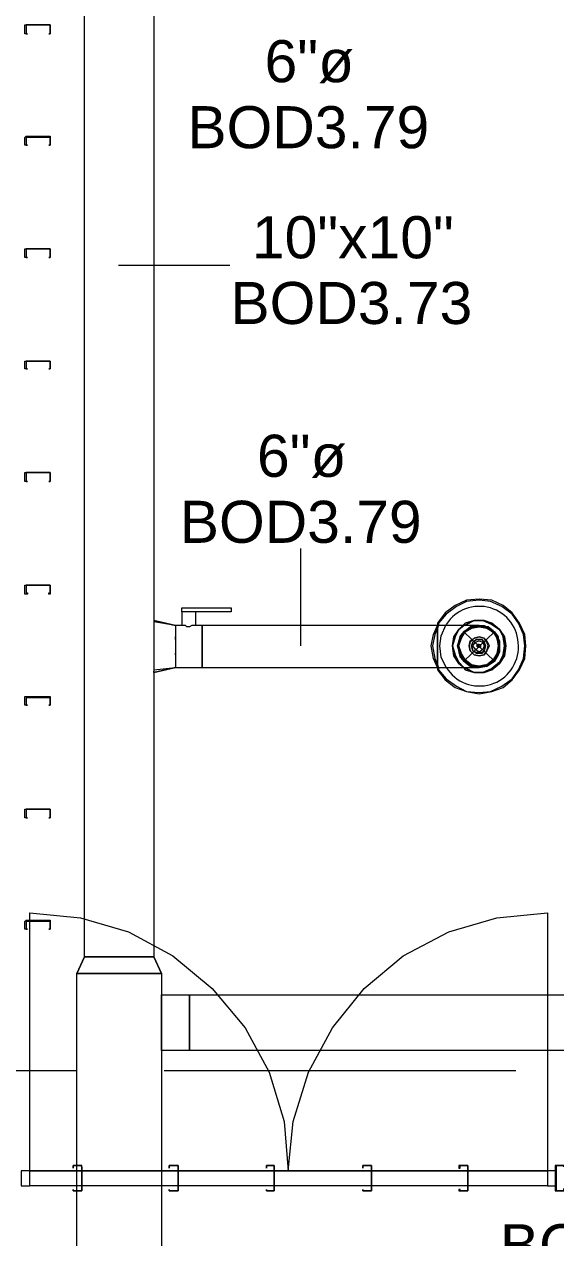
# Model space of a CAD drawing. Header units: metres. Extents: x 39 to 278, y -7 to 151.
# Drawn here: x 95.603 to 97.528, y 24.712 to 29.11 of the extents above; entities that cross this region are included whole.
import ezdxf

# ---------------------------------------------------------------- set-up
doc = ezdxf.new("R2010")
doc.units = ezdxf.units.M
doc.layers.add('HVAC - Ductos', color=5, linetype='Continuous', lineweight=50)
doc.layers.add('PDF_Geometry', color=7, linetype='Continuous', true_color=0xaaaaaa)
doc.layers.add('PDF_Solid Fills', color=7, linetype='Continuous', true_color=0xffffff)
doc.layers.add('PDF_Text', color=7, linetype='Continuous')
doc.styles.add('PDF Helvetica', font='')
doc.styles.get('PDF Helvetica').set_extended_font_data('Helvetica')

msp = doc.modelspace()

# ---------------------------------------------------------------- hatches: boundary and pattern name
at = {"layer": 'PDF_Solid Fills', "lineweight": 0, "transparency": 33554559}
h = msp.add_hatch(color=256, dxfattribs=at)
h.paths.add_polyline_path([(95.6967, 28.6999), (95.6967, 28.7045), (95.6142, 28.7045)])
h.paths.add_polyline_path([(95.6097, 28.6999), (95.6051, 28.6999), (95.6051, 28.6724), (95.6051, 28.6724)])
h = msp.add_hatch(color=256, dxfattribs=at)
h.paths.add_polyline_path([(95.6967, 26.6695), (95.6967, 26.6741), (95.6142, 26.6741)])
h.paths.add_polyline_path([(95.6097, 26.6695), (95.6051, 26.6695), (95.6051, 26.642), (95.6051, 26.642)])
h = msp.add_hatch(color=256, dxfattribs=at)
h.paths.add_polyline_path([(95.6967, 25.8582), (95.6967, 25.8628), (95.6142, 25.8628)])
h.paths.add_polyline_path([(95.6097, 25.8582), (95.6051, 25.8582), (95.6051, 25.8307), (95.6051, 25.8307)])

# ---------------------------------------------------------------- linework, layer by layer
at = {"layer": 'HVAC - Ductos', "lineweight": 0}
for points in [[(95.8204, 25.7299), (95.8204, 30.2583), (96.0726, 30.2583), (96.0726, 25.7299)], [(96.3522, 26.9949), (96.3522, 26.9811), (96.1734, 26.9811), (96.1734, 26.9949)], [(97.1634, 26.8253), (97.1772, 26.7978), (97.1955, 26.7795), (97.1772, 26.7933), (97.1955, 26.7795), (97.1772, 26.7978), (97.1634, 26.8253), (97.1543, 26.8574), (97.1634, 26.8895), (97.1772, 26.917), (97.1955, 26.9307), (97.1772, 26.917), (97.1588, 26.8895), (97.1772, 26.917), (97.1634, 26.8895), (97.1543, 26.8574)], [(97.1955, 26.9353), (97.1772, 26.917)], [(97.1864, 26.8849), (97.2001, 26.9078), (97.223, 26.9215), (97.2505, 26.9261), (97.278, 26.9215), (97.3009, 26.9078), (97.3146, 26.8849), (97.3192, 26.8574), (97.3146, 26.8299), (97.3009, 26.807), (97.278, 26.7887), (97.2505, 26.7841), (97.223, 26.7887), (97.2001, 26.807), (97.1864, 26.8299), (97.1772, 26.8574)], [(97.3468, 26.8574), (97.3422, 26.8207), (97.3238, 26.7933), (97.2964, 26.7703), (97.2688, 26.7611), (97.2322, 26.7611), (97.2001, 26.7703), (97.1955, 26.7795), (97.2046, 26.7749), (97.2322, 26.7611), (97.2642, 26.7611), (97.2964, 26.7749), (97.3238, 26.7978), (97.3376, 26.8253), (97.3422, 26.8574), (97.3376, 26.8895), (97.3238, 26.917), (97.2964, 26.9353), (97.2642, 26.9491), (97.2322, 26.9491), (97.2046, 26.9353), (97.1955, 26.9307), (97.2046, 26.9353), (97.2322, 26.9491), (97.2642, 26.9491), (97.2964, 26.9353), (97.3238, 26.917), (97.3376, 26.8895), (97.3422, 26.8574), (97.3376, 26.8253), (97.3238, 26.7978), (97.2964, 26.7749), (97.2642, 26.7611), (97.2322, 26.7611), (97.2046, 26.7749), (97.1955, 26.7795), (97.2001, 26.7703), (97.2322, 26.7611), (97.2688, 26.7611), (97.2964, 26.7703), (97.3238, 26.7933), (97.3422, 26.8207), (97.3468, 26.8574), (97.3422, 26.8895), (97.3238, 26.917), (97.2964, 26.9399), (97.2688, 26.9491), (97.2322, 26.9491), (97.2001, 26.9399), (97.1955, 26.9353), (97.2001, 26.9399), (97.2322, 26.9491), (97.2688, 26.9491), (97.2964, 26.9399), (97.3238, 26.917), (97.3422, 26.8895)], [(97.2734, 26.9261), (97.2505, 26.9307), (97.2184, 26.9261), (97.223, 26.9261), (97.2505, 26.9307)], [(96.1505, 26.8803), (96.1505, 26.8849), (96.1505, 26.8895), (96.1505, 26.8849)], [(97.1588, 26.8207), (97.1543, 26.8574), (97.1588, 26.8895), (97.1543, 26.8574), (97.1588, 26.8207), (97.1772, 26.7933)], [(97.1955, 26.8024), (97.1864, 26.8207), (97.1772, 26.8391), (97.1772, 26.8574), (97.1772, 26.8757), (97.1726, 26.8574), (97.1772, 26.8345), (97.1818, 26.8161)], [(97.2184, 26.8711), (97.2138, 26.8574), (97.2184, 26.8757), (97.2322, 26.8849), (97.2505, 26.8895), (97.2688, 26.8849), (97.278, 26.8757), (97.2872, 26.8574), (97.278, 26.8391), (97.2688, 26.8253), (97.2505, 26.8207), (97.2322, 26.8253), (97.2184, 26.8391), (97.2138, 26.8574), (97.2184, 26.8391), (97.2322, 26.8253), (97.2505, 26.8207), (97.2688, 26.8253), (97.278, 26.8391), (97.2826, 26.8574), (97.278, 26.8711), (97.2688, 26.8849), (97.2505, 26.8895), (97.2322, 26.8849)], [(97.2276, 26.8711), (97.223, 26.8574), (97.2276, 26.8711), (97.2414, 26.8803), (97.2597, 26.8803), (97.2688, 26.8711), (97.2734, 26.8574), (97.2688, 26.8711), (97.2597, 26.8803), (97.2414, 26.8803)], [(97.2368, 26.8711), (97.2505, 26.8757), (97.2642, 26.8711), (97.2688, 26.8574), (97.2642, 26.8437), (97.2505, 26.8345), (97.2368, 26.8437), (97.2276, 26.8574)], [(97.3238, 26.8574), (97.3192, 26.8253), (97.3055, 26.8024), (97.3192, 26.8253), (97.3192, 26.8299), (97.3238, 26.8574), (97.3192, 26.8803), (97.3238, 26.8574), (97.3192, 26.8849), (97.3055, 26.9078), (97.3146, 26.8941), (97.3238, 26.8757)], [(97.3192, 26.8803), (97.3192, 26.8849), (97.3192, 26.8895), (97.3192, 26.8849)], [(96.1505, 26.8253), (96.1505, 26.8299)], [(97.2688, 26.8391), (97.2734, 26.8574), (97.2688, 26.8391), (97.2597, 26.8299), (97.2414, 26.8299), (97.2276, 26.8391), (97.223, 26.8574), (97.2276, 26.8391), (97.2414, 26.8345), (97.2597, 26.8345)], [(97.2459, 26.8528), (97.2505, 26.8528), (97.2551, 26.8574), (97.2551, 26.8528), (97.2459, 26.8528), (97.2414, 26.8574), (97.2459, 26.862), (97.2551, 26.862), (97.2551, 26.8574), (97.2505, 26.862), (97.2459, 26.862), (97.2459, 26.8574)], [(96.0726, 26.7611), (96.0726, 26.7657)], [(96.1, 25.6703), (96.0726, 25.7299)], [(96.1, 25.6703), (96.1, 17.6219), (95.793, 17.6219), (95.793, 25.6703)], [(96.1, 25.5924), (96.2009, 25.5924), (96.2009, 25.3907), (96.1, 25.3907)], [(101.348, 25.3907), (96.2009, 25.3907), (96.2009, 25.5924), (101.348, 25.5924)]]:
    msp.add_lwpolyline(points, close=True, dxfattribs=at)
for points in [[(95.9442, 28.237), (96.3476, 28.237)], [(96.6043, 26.8574), (96.6043, 27.2103)], [(96.0726, 26.9491), (96.1505, 26.9307), (96.1505, 26.9261), (96.1505, 26.9215), (96.1505, 26.9078), (96.1505, 26.8941), (96.1505, 26.8757), (96.1505, 26.8574), (96.1505, 26.8345), (96.1505, 26.8161), (96.1505, 26.8024), (96.1505, 26.7887), (96.1505, 26.7841), (96.1505, 26.7795), (96.2468, 26.7795), (96.2468, 26.7841), (96.2468, 26.7887), (96.2468, 26.8024), (96.2468, 26.8161), (96.2468, 26.8345), (96.2468, 26.8574), (96.2468, 26.8757), (96.2468, 26.8941), (96.2468, 26.9078), (96.2468, 26.9215), (96.2468, 26.9307), (96.2468, 26.9215), (96.2468, 26.9078), (96.2468, 26.8941), (96.2468, 26.8757), (96.2468, 26.8574), (96.2468, 26.8345), (96.2468, 26.8161), (96.2468, 26.8024), (96.2468, 26.7887), (96.2468, 26.7841), (96.2468, 26.7795), (97.0992, 26.7795), (97.0992, 26.7703), (97.1268, 26.7337), (97.1634, 26.7061), (97.2046, 26.6924), (97.2505, 26.6833), (97.2964, 26.6924), (97.3376, 26.7061), (97.3696, 26.7337), (97.3972, 26.7703), (97.4155, 26.8115), (97.4201, 26.8574), (97.4155, 26.8987), (97.3972, 26.9399), (97.3696, 26.9766), (97.3376, 27.0041), (97.2964, 27.0224), (97.2505, 27.027), (97.2046, 27.0224), (97.1634, 27.0041), (97.1268, 26.9766), (97.0992, 26.9399), (97.0992, 26.9307), (96.2468, 26.9307), (96.2238, 26.9307), (96.2238, 26.9811), (96.2192, 26.9811), (96.2146, 26.9811), (96.2101, 26.9811), (96.2055, 26.9811), (96.1963, 26.9811), (96.1918, 26.9811), (96.1872, 26.9811), (96.178, 26.9811), (96.1734, 26.9811), (96.1734, 26.9307), (96.1505, 26.9307), (96.0726, 26.9445)], [(97.1038, 26.7795), (97.1038, 26.7703), (97.1314, 26.7383), (97.168, 26.7107), (97.2046, 26.6924), (97.2505, 26.6878), (97.2918, 26.6924), (97.333, 26.7107), (97.3696, 26.7383), (97.3926, 26.7703), (97.4109, 26.8115), (97.4155, 26.8574), (97.4109, 26.8987), (97.3926, 26.9399), (97.3696, 26.972), (97.333, 26.9995), (97.2918, 27.0178), (97.2505, 27.0224), (97.2046, 27.0178), (97.168, 26.9995), (97.1314, 26.972), (97.1038, 26.9399), (97.1038, 26.9307)], [(96.1505, 26.9307), (96.0726, 26.9491), (96.0726, 26.9445), (96.0726, 26.9399), (96.0726, 26.9307)], [(96.0726, 26.9491), (96.0726, 26.9491)], [(96.0726, 26.9261), (96.0726, 26.9078), (96.0726, 26.9033), (96.0726, 26.8987), (96.0726, 26.8895), (96.0726, 26.8757), (96.0726, 26.8711), (96.0726, 26.8665), (96.0726, 26.8437), (96.0726, 26.8391), (96.0726, 26.8345), (96.0726, 26.8207), (96.0726, 26.8115), (96.0726, 26.807), (96.0726, 26.8024), (96.0726, 26.7841)], [(96.1505, 26.9307), (96.1505, 26.9307)], [(96.1505, 26.9261), (96.1505, 26.9215)], [(96.2238, 26.9307), (96.2192, 26.9307), (96.2101, 26.9307), (96.2009, 26.9261), (96.1918, 26.9261), (96.1872, 26.9307), (96.178, 26.9307), (96.1734, 26.9307)], [(97.0992, 26.7795), (97.0855, 26.8115), (97.0764, 26.8574), (97.0855, 26.8987), (97.0992, 26.9307)], [(97.1038, 26.9307), (97.0901, 26.8987), (97.0809, 26.8574), (97.0901, 26.8115), (97.1038, 26.7795)], [(97.2505, 26.9307), (97.2414, 26.9307), (97.223, 26.9307), (97.1955, 26.9307), (97.1588, 26.9307), (97.1176, 26.9307), (97.0992, 26.9307), (97.0992, 26.9215), (97.0992, 26.9078), (97.0992, 26.8941), (97.0992, 26.8757), (97.0992, 26.8574), (97.0992, 26.8345), (97.0992, 26.8161), (97.0992, 26.8024), (97.0992, 26.7887), (97.0992, 26.7841), (97.0992, 26.7795), (97.1405, 26.7795), (97.1818, 26.7795), (97.2138, 26.7795), (97.2368, 26.7795), (97.2505, 26.7795)], [(97.0992, 26.7795), (97.0992, 26.7841), (97.0992, 26.7887), (97.0992, 26.8024), (97.0992, 26.8161), (97.0992, 26.8345), (97.0992, 26.8574), (97.0992, 26.8757), (97.0992, 26.8941), (97.0992, 26.9078), (97.0992, 26.9215), (97.0992, 26.9307)], [(97.1314, 26.7795), (97.113, 26.8161), (97.1084, 26.8574), (97.113, 26.8941), (97.1314, 26.9353)], [(97.2414, 26.9307), (97.2322, 26.9307), (97.2138, 26.9215), (97.1955, 26.9078), (97.1818, 26.8941), (97.1772, 26.8757), (97.1864, 26.8941), (97.1955, 26.9078), (97.2138, 26.9215), (97.2322, 26.9261), (97.2505, 26.9307), (97.2688, 26.9261), (97.2872, 26.9215), (97.3009, 26.9078), (97.3146, 26.8941), (97.3192, 26.8757), (97.3238, 26.8574), (97.3192, 26.8391), (97.3146, 26.8207), (97.3009, 26.8024), (97.2872, 26.7933), (97.2688, 26.7841), (97.2505, 26.7841), (97.2322, 26.7841), (97.2138, 26.7933), (97.1955, 26.8024), (97.2184, 26.7841), (97.223, 26.7841), (97.1955, 26.8024), (97.1818, 26.8253), (97.1726, 26.8574), (97.1818, 26.8849), (97.1726, 26.8574), (97.1818, 26.8253), (97.1955, 26.8024), (97.2184, 26.7887)], [(97.3009, 26.9124), (97.2826, 26.9261), (97.278, 26.9261), (97.2505, 26.9307), (97.223, 26.9261), (97.1955, 26.9078), (97.1818, 26.8849), (97.1955, 26.9078), (97.2184, 26.9215)], [(97.1818, 26.8849), (97.1955, 26.9078), (97.2184, 26.9261)], [(97.2184, 26.9261), (97.2184, 26.9261)], [(97.2414, 26.9307), (97.2505, 26.9307), (97.2688, 26.9307), (97.278, 26.9261), (97.2826, 26.9261), (97.2872, 26.9215), (97.3055, 26.9078), (97.3146, 26.8941), (97.3192, 26.8849), (97.3238, 26.8757), (97.3238, 26.8574), (97.3238, 26.8345), (97.3192, 26.8299), (97.3192, 26.8253)], [(97.2459, 26.9307), (97.2505, 26.9307), (97.2688, 26.9307), (97.2872, 26.9215), (97.3055, 26.9078)], [(97.2505, 26.9307), (97.2505, 26.9307)], [(97.2505, 26.9307), (97.2505, 26.9307)], [(97.278, 26.9261), (97.3055, 26.9078), (97.3192, 26.8895)], [(97.278, 26.9261), (97.2826, 26.9261)], [(97.278, 26.9261), (97.278, 26.9261)], [(97.2826, 26.9215), (97.3009, 26.9078), (97.3146, 26.8849)], [(96.1505, 26.9078), (96.1505, 26.9033)], [(97.1772, 26.8803), (97.1818, 26.8849), (97.1818, 26.8895)], [(97.1818, 26.8299), (97.1772, 26.8574), (97.1818, 26.8803)], [(97.3192, 26.8849), (97.3192, 26.8849)], [(96.1505, 26.8574), (96.1505, 26.8528)], [(97.2414, 26.7795), (97.2322, 26.7841), (97.2138, 26.7887), (97.1955, 26.8024), (97.1818, 26.8253), (97.1772, 26.8299)], [(97.3192, 26.8299), (97.3192, 26.8253), (97.3146, 26.8161), (97.3055, 26.8024), (97.2872, 26.7887), (97.2826, 26.7887), (97.278, 26.7841), (97.2688, 26.7841), (97.2505, 26.7795), (97.2414, 26.7795)], [(97.3192, 26.8299), (97.3238, 26.8574), (97.3238, 26.8345), (97.3146, 26.8161), (97.3055, 26.8024), (97.2872, 26.7887), (97.2688, 26.7841), (97.2505, 26.7795), (97.2459, 26.7795)], [(96.1505, 26.8024), (96.1505, 26.8024)], [(96.1505, 26.7841), (96.1505, 26.7841)], [(97.1818, 26.8253), (97.1818, 26.8253)], [(97.2184, 26.7841), (97.2184, 26.7841)], [(97.2734, 26.7841), (97.2505, 26.7795), (97.2184, 26.7841)], [(97.2734, 26.7887), (97.2505, 26.7841), (97.223, 26.7887)], [(97.223, 26.7841), (97.2505, 26.7795), (97.278, 26.7841)], [(97.3146, 26.8253), (97.3009, 26.8024), (97.2826, 26.7887), (97.278, 26.7841), (97.3055, 26.8024)], [(97.2826, 26.7887), (97.278, 26.7841)], [(97.3009, 26.8024), (97.2826, 26.7887)], [(96.0726, 26.7795), (96.0726, 26.7703), (96.1505, 26.7795)], [(96.0726, 26.7611), (96.1505, 26.7795), (96.0726, 26.7611)], [(96.0726, 26.7657), (96.0726, 26.7611), (96.0726, 26.7657)], [(95.8204, 25.7299), (95.793, 25.6703), (95.8204, 25.7299)], [(95.8204, 25.7299), (96.0726, 25.7299)], [(96.1, 25.6703), (95.793, 25.6703)]]:
    msp.add_lwpolyline(points, dxfattribs=at)
msp.add_lwpolyline([(97.1314, 26.7795, 0.771358), (97.3926, 26.8574, 0.753023), (97.1314, 26.9353)], format="xyb", dxfattribs=at)
at = {"layer": 'PDF_Geometry', "lineweight": 0}
for points in [[(95.6051, 29.1079), (95.6097, 29.1079), (95.6967, 29.1079), (95.6967, 29.0757), (95.6922, 29.0757), (95.6967, 29.0757), (95.6967, 29.1079), (95.6097, 29.1079), (95.6097, 29.0757), (95.6142, 29.0757), (95.6051, 29.0757)], [(95.6051, 28.6999), (95.6097, 28.7045), (95.6967, 28.7045), (95.6967, 28.6999), (95.6967, 28.6724), (95.6922, 28.6724), (95.6967, 28.6724), (95.6967, 28.6999), (95.6097, 28.6999), (95.6097, 28.6724), (95.6142, 28.6724), (95.6051, 28.6724)], [(95.6051, 28.2966), (95.6097, 28.2966), (95.6967, 28.2966), (95.6967, 28.2645), (95.6922, 28.2645), (95.6967, 28.2645), (95.6967, 28.2966), (95.6097, 28.2966), (95.6097, 28.2645), (95.6142, 28.2645), (95.6051, 28.2645)], [(95.6051, 27.8887), (95.6097, 27.8887), (95.6967, 27.8887), (95.6967, 27.8611), (95.6922, 27.8611), (95.6967, 27.8611), (95.6967, 27.8887), (95.6097, 27.8887), (95.6097, 27.8611), (95.6142, 27.8611), (95.6051, 27.8611)], [(95.6051, 27.4807), (95.6051, 27.4853), (95.6097, 27.4853), (95.6967, 27.4853), (95.6967, 27.4807), (95.6967, 27.4533), (95.6922, 27.4533), (95.6967, 27.4533), (95.6967, 27.4807), (95.6967, 27.4853), (95.6097, 27.4853), (95.6097, 27.4807), (95.6097, 27.4533), (95.6142, 27.4533), (95.6051, 27.4533)], [(95.6051, 27.0774), (95.6097, 27.0774), (95.6967, 27.0774), (95.6967, 27.0453), (95.6922, 27.0453), (95.6922, 27.0499), (95.6967, 27.0499), (95.6967, 27.0774), (95.6097, 27.0774), (95.6097, 27.0499), (95.6142, 27.0499), (95.6142, 27.0453), (95.6051, 27.0453)], [(95.6051, 26.6695), (95.6051, 26.6741), (95.6097, 26.6741), (95.6967, 26.6741), (95.6967, 26.6695), (95.6967, 26.6419), (95.6922, 26.6419), (95.6967, 26.6419), (95.6967, 26.6695), (95.6097, 26.6695), (95.6097, 26.6419), (95.6142, 26.6419), (95.6051, 26.6419)], [(95.6051, 26.2661), (95.6097, 26.2661), (95.6967, 26.2661), (95.6967, 26.2341), (95.6922, 26.2341), (95.6967, 26.2341), (95.6967, 26.2661), (95.6097, 26.2661), (95.6097, 26.2341), (95.6142, 26.2341), (95.6051, 26.2341)], [(95.6051, 25.8582), (95.6097, 25.8628), (95.6967, 25.8628), (95.6967, 25.8582), (95.6967, 25.8307), (95.6922, 25.8307), (95.6967, 25.8307), (95.6967, 25.8582), (95.6097, 25.8582), (95.6097, 25.8307), (95.6142, 25.8307), (95.6051, 25.8307)], [(97.498, 25.8903), (97.498, 24.9553), (97.2092, 24.9553), (96.8609, 24.9553), (96.508, 24.9553), (96.1597, 24.9553), (95.8113, 24.9553), (95.6234, 24.9553), (95.8113, 24.9553), (96.1597, 24.9553), (96.508, 24.9553), (96.8609, 24.9553), (97.2092, 24.9553), (97.498, 24.9553), (97.498, 24.9003), (97.2092, 24.9003), (96.8609, 24.9003), (96.508, 24.9003), (96.1597, 24.9003), (95.8113, 24.9003), (95.6234, 24.9003), (95.6234, 24.9553), (95.6234, 25.8582), (95.6234, 25.8903), (95.8068, 25.872), (95.9809, 25.8215), (96.1413, 25.7345), (96.2834, 25.6153), (96.4026, 25.4732), (96.4896, 25.3128), (96.5446, 25.1341), (96.5584, 24.9553), (96.5768, 25.1341), (96.6318, 25.3128), (96.7188, 25.4732), (96.8334, 25.6153), (96.9755, 25.7345), (97.1405, 25.8215), (97.3146, 25.872)], [(95.5913, 24.9003), (95.6234, 24.9003), (95.6234, 24.9553), (95.5913, 24.9553)], [(95.7793, 24.882), (95.8068, 24.882), (95.8113, 24.882), (95.8113, 24.9691), (95.8113, 24.9736), (95.8068, 24.9736), (95.7793, 24.9736), (95.7793, 24.9645), (95.7793, 24.9736), (95.8068, 24.9736), (95.8113, 24.9691), (95.8113, 24.882), (95.8068, 24.882), (95.7793, 24.882), (95.7793, 24.8865)], [(96.1276, 24.882), (96.1597, 24.882), (96.1597, 24.9691), (96.1597, 24.9736), (96.1276, 24.9736), (96.1276, 24.9645), (96.1276, 24.9736), (96.1597, 24.9736), (96.1597, 24.9691), (96.1597, 24.882), (96.1276, 24.882), (96.1276, 24.8865)], [(96.4805, 24.882), (96.508, 24.882), (96.508, 24.9691), (96.508, 24.9736), (96.4805, 24.9736), (96.4805, 24.9645), (96.4805, 24.9736), (96.508, 24.9736), (96.508, 24.9691), (96.508, 24.882), (96.4805, 24.882), (96.4805, 24.8865)], [(96.8288, 24.882), (96.8564, 24.882), (96.8609, 24.882), (96.8609, 24.9691), (96.8609, 24.9736), (96.8564, 24.9736), (96.8288, 24.9736), (96.8288, 24.9645), (96.8288, 24.9736), (96.8564, 24.9736), (96.8609, 24.9736), (96.8609, 24.9691), (96.8609, 24.882), (96.8564, 24.882), (96.8288, 24.882), (96.8288, 24.8865)], [(97.1772, 24.882), (97.2092, 24.882), (97.2092, 24.9691), (97.2092, 24.9736), (97.1772, 24.9736), (97.1772, 24.9645), (97.1818, 24.9645), (97.1818, 24.9736), (97.2092, 24.9736), (97.2092, 24.9691), (97.2092, 24.882), (97.1818, 24.882), (97.1818, 24.8865), (97.1772, 24.8865)], [(97.5576, 24.9736), (97.5301, 24.9736), (97.5255, 24.9736), (97.5255, 24.9691), (97.5255, 24.882), (97.5301, 24.882), (97.5576, 24.882), (97.5576, 24.8911), (97.5576, 24.882), (97.5301, 24.882), (97.5301, 24.9691), (97.5301, 24.9736), (97.5576, 24.9736), (97.5576, 24.9691)]]:
    msp.add_lwpolyline(points, close=True, dxfattribs=at)
for points in [[(95.6097, 29.1079), (95.6097, 29.1079)], [(95.6142, 29.0757), (95.6142, 29.0757)], [(95.6922, 29.0757), (95.6922, 29.0757)], [(95.6967, 29.1079), (95.6967, 29.1079)], [(95.6967, 29.1079), (95.6967, 29.1079)], [(95.6097, 28.6999), (95.6097, 28.6999)], [(95.6967, 28.6999), (95.6967, 28.6999)], [(95.6142, 28.6724), (95.6142, 28.6724)], [(95.6922, 28.6724), (95.6922, 28.6724)], [(95.6097, 28.2966), (95.6097, 28.2966)], [(95.6967, 28.2966), (95.6967, 28.2966)], [(95.6967, 28.2966), (95.6967, 28.2966)], [(95.6142, 28.2645), (95.6142, 28.2645)], [(95.6922, 28.2645), (95.6922, 28.2645)], [(95.6097, 27.8887), (95.6097, 27.8887)], [(95.6967, 27.8887), (95.6967, 27.8887)], [(95.6967, 27.8887), (95.6967, 27.8887)], [(95.6142, 27.8611), (95.6142, 27.8611)], [(95.6922, 27.8611), (95.6922, 27.8611)], [(95.6142, 27.4533), (95.6142, 27.4533)], [(95.6922, 27.4533), (95.6922, 27.4533)], [(95.6097, 27.0774), (95.6097, 27.0774)], [(95.6967, 27.0774), (95.6967, 27.0774)], [(95.6967, 27.0774), (95.6967, 27.0774)], [(95.6097, 26.6695), (95.6097, 26.6695)], [(95.6967, 26.6695), (95.6967, 26.6695)], [(95.6142, 26.6419), (95.6142, 26.6419)], [(95.6922, 26.6419), (95.6922, 26.6419)], [(95.6097, 26.2661), (95.6097, 26.2661)], [(95.6967, 26.2661), (95.6967, 26.2661)], [(95.6967, 26.2661), (95.6967, 26.2661)], [(95.6142, 26.2341), (95.6142, 26.2341)], [(95.6922, 26.2341), (95.6922, 26.2341)], [(95.6097, 25.8582), (95.6097, 25.8582)], [(95.6142, 25.8307), (95.6142, 25.8307)], [(95.6922, 25.8307), (95.6922, 25.8307)], [(95.6967, 25.8582), (95.6967, 25.8582)], [(95.793, 25.3174), (95.4767, 25.3174)], [(97.3834, 25.3174), (96.1092, 25.3174)], [(97.5255, 24.9553), (97.498, 24.9553), (97.498, 24.9003), (97.5255, 24.9003)], [(97.498, 24.9003), (97.2092, 24.9003), (96.8609, 24.9003), (96.508, 24.9003), (96.1597, 24.9003), (95.8113, 24.9003), (95.6234, 24.9003)]]:
    msp.add_lwpolyline(points, dxfattribs=at)
at = {"layer": 'PDF_Geometry', "color": 254, "lineweight": 0, "true_color": 0xd2d2d2}
for points in [[(95.6051, 28.292), (95.6051, 28.292)], [(95.6097, 28.2966), (95.6097, 28.2966)], [(95.6967, 27.8841), (95.6967, 27.8841)], [(95.6784, 27.4853), (95.683, 27.4853)], [(95.6876, 25.8582), (95.6876, 25.8628)], [(95.8068, 24.9736), (95.8068, 24.9736)], [(96.1597, 24.9461), (96.1597, 24.9461)], [(97.1909, 24.9736), (97.1909, 24.9736)]]:
    msp.add_lwpolyline(points, dxfattribs=at)
at = {"layer": 'PDF_Geometry', "color": 8, "lineweight": 0, "true_color": 0x808080}
msp.add_lwpolyline([(97.3101, 26.8987), (97.2734, 26.9261), (97.2276, 26.9261), (97.1864, 26.8987), (97.1726, 26.8574), (97.1864, 26.8115), (97.2276, 26.7841), (97.2734, 26.7841), (97.3101, 26.8115), (97.3238, 26.8574)], close=True, dxfattribs=at)
for points in [[(97.1955, 26.9078), (97.3055, 26.8024)], [(97.3055, 26.9078), (97.1955, 26.8024)]]:
    msp.add_lwpolyline(points, dxfattribs=at)

# ---------------------------------------------------------------- texts
at = {"layer": 'PDF_Text', "lineweight": 0, "char_height": 0.15247, "attachment_point": 4, "style": 'PDF Helvetica'}
for s, insert in [('6"ø', (96.4732, 28.9743)), ('BOD3.79', (96.1936, 28.736)), ('10"x10"', (96.4274, 28.3372)), ('BOD3.73', (96.3495, 28.0989)), ('6"ø', (96.4457, 27.5442)), ('BOD3.79', (96.1661, 27.3059)), ('BOD3.76', (97.3258, 24.6841))]:
    msp.add_mtext(s, dxfattribs=dict(at, insert=insert))

doc.saveas('drawing.dxf')
